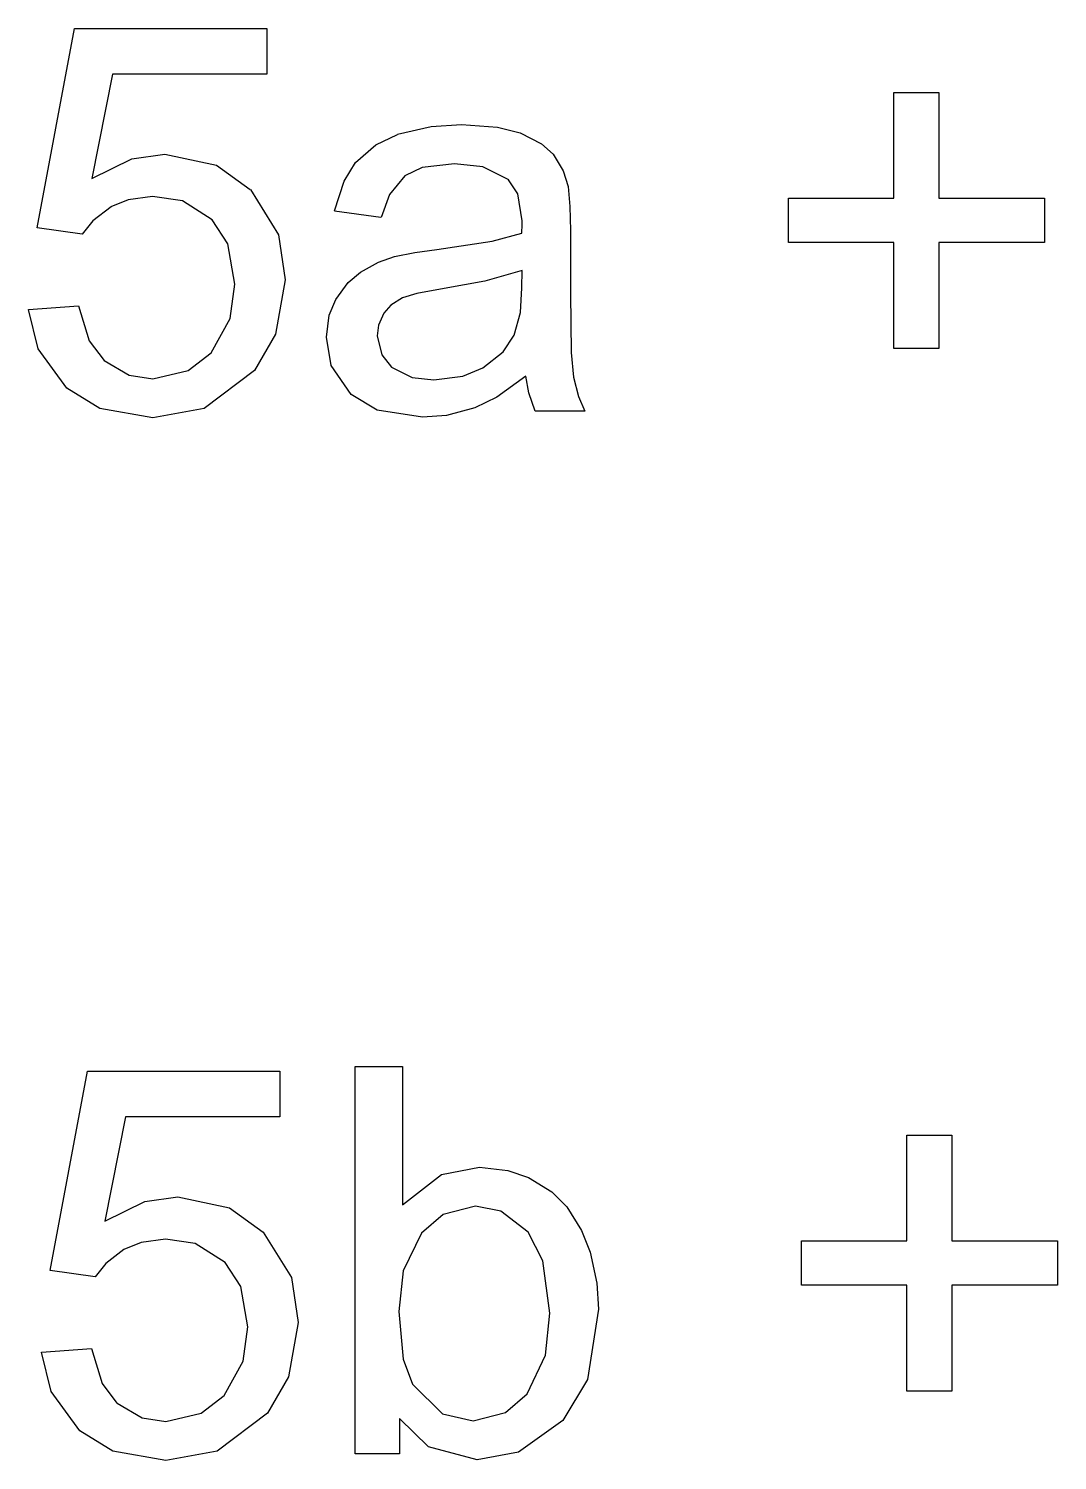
# Model space of a CAD drawing. Header units: millimetres. Extents: x -489 to 574, y -241 to 530.
# Drawn here: x -373.47 to -349.32, y -187.69 to -154.09 of the extents above; entities that cross this region are included whole.
import ezdxf

# ---------------------------------------------------------------- set-up
doc = ezdxf.new("R2010")
doc.units = ezdxf.units.MM
doc.layers.add('01_线宽0.15', color=7, linetype='Continuous')
doc.layers.add('实填充图层01', color=7, linetype='Continuous')

# ---------------------------------------------------------------- blocks, each defined once
blk = doc.blocks.new('图块1773_无名图块')
at = {"layer": '实填充图层01'}
for p, q in [((-0.301, 0.642), (-0.048, -0.181)), ((-0.048, -0.181), (0.301, -0.642))]:
    blk.add_line(p, q, dxfattribs=at)
blk = doc.blocks.new('图块1774_无名图块')
at = {"layer": '实填充图层01'}
for p, q in [((-0.574, 0.215), (0.018, -0.131)), ((0.018, -0.131), (0.574, -0.215))]:
    blk.add_line(p, q, dxfattribs=at)
blk = doc.blocks.new('图块1775_无名图块')
at = {"layer": '实填充图层01'}
for p, q in [((0.146, -0.113), (0.685, 0.304)), ((-0.685, -0.304), (0.146, -0.113))]:
    blk.add_line(p, q, dxfattribs=at)
blk = doc.blocks.new('图块1776_无名图块')
at = {"layer": '实填充图层01'}
for p, q in [((0.169, 0), (0.276, 0.806)), ((-0.276, -0.806), (0.169, 0))]:
    blk.add_line(p, q, dxfattribs=at)
blk = doc.blocks.new('图块1777_无名图块')
at = {"layer": '实填充图层01'}
for p, q in [((0.099, 0.19), (-0.265, 0.754)), ((0.265, -0.754), (0.099, 0.19))]:
    blk.add_line(p, q, dxfattribs=at)
blk = doc.blocks.new('图块1778_无名图块')
at = {"layer": '实填充图层01'}
for p, q in [((0, 0.169), (-0.702, 0.276)), ((0.702, -0.276), (0, 0.169))]:
    blk.add_line(p, q, dxfattribs=at)
blk = doc.blocks.new('图块1779_无名图块')
at = {"layer": '实填充图层01'}
for p, q in [((-0.086, 0.046), (-0.487, -0.124)), ((0.487, 0.124), (-0.086, 0.046))]:
    blk.add_line(p, q, dxfattribs=at)
blk = doc.blocks.new('图块1780_无名图块')
at = {"layer": '实填充图层01'}
for p, q in [((0.338, 0.321), (-0.085, -0.002)), ((-0.085, -0.002), (-0.338, -0.321))]:
    blk.add_line(p, q, dxfattribs=at)
blk = doc.blocks.new('图块1781_无名图块')
at = {"layer": '实填充图层01'}
for p, q in [((-0.856, -0.287), (0.083, 0.176)), ((0.083, 0.176), (0.856, 0.287))]:
    blk.add_line(p, q, dxfattribs=at)
blk = doc.blocks.new('图块1782_无名图块')
at = {"layer": '实填充图层01'}
for p, q in [((-1.002, 0.413), (0.212, 0.154)), ((0.212, 0.154), (1.002, -0.413))]:
    blk.add_line(p, q, dxfattribs=at)
blk = doc.blocks.new('图块1783_无名图块')
at = {"layer": '实填充图层01'}
for p, q in [((-0.408, 1.06), (0.25, -0.011)), ((0.25, -0.011), (0.408, -1.06))]:
    blk.add_line(p, q, dxfattribs=at)
blk = doc.blocks.new('图块1784_无名图块')
at = {"layer": '实填充图层01'}
for p, q in [((0.359, 1.067), (0.134, -0.211)), ((0.134, -0.211), (-0.359, -1.067))]:
    blk.add_line(p, q, dxfattribs=at)
blk = doc.blocks.new('图块1785_无名图块')
at = {"layer": '实填充图层01'}
for p, q in [((1.193, 0.552), (0.014, -0.339)), ((0.014, -0.339), (-1.193, -0.552))]:
    blk.add_line(p, q, dxfattribs=at)
blk = doc.blocks.new('图块1786_无名图块')
at = {"layer": '实填充图层01'}
for p, q in [((-0.233, -0.13), (-1.011, 0.348)), ((1.011, -0.348), (-0.233, -0.13))]:
    blk.add_line(p, q, dxfattribs=at)
blk = doc.blocks.new('图块1787_无名图块')
at = {"layer": '实填充图层01'}
for p, q in [((-0.22, -0.001), (-0.448, 0.922)), ((0.448, -0.922), (-0.22, -0.001))]:
    blk.add_line(p, q, dxfattribs=at)
blk = doc.blocks.new('图块1788_无名图块')
at = {"layer": '实填充图层01'}
for p, q in [((0.599, 0.374), (-0.084, -0.121)), ((-0.084, -0.121), (-0.599, -0.374))]:
    blk.add_line(p, q, dxfattribs=at)
blk = doc.blocks.new('图块1789_无名图块')
at = {"layer": '实填充图层01'}
for p, q in [((0.617, 0.109), (-0.053, -0.067)), ((-0.053, -0.067), (-0.617, -0.109))]:
    blk.add_line(p, q, dxfattribs=at)
blk = doc.blocks.new('图块1790_无名图块')
at = {"layer": '实填充图层01'}
for p, q in [((-0.224, -0.099), (-0.835, 0.265)), ((0.835, -0.265), (-0.224, -0.099))]:
    blk.add_line(p, q, dxfattribs=at)
blk = doc.blocks.new('图块1791_无名图块')
at = {"layer": '实填充图层01'}
for p, q in [((-0.179, 0.008), (-0.292, 0.675)), ((0.292, -0.675), (-0.179, 0.008))]:
    blk.add_line(p, q, dxfattribs=at)
blk = doc.blocks.new('图块1792_无名图块')
at = {"layer": '实填充图层01'}
for p, q in [((-0.041, 0.073), (0.11, 0.441)), ((-0.11, -0.441), (-0.041, 0.073))]:
    blk.add_line(p, q, dxfattribs=at)
blk = doc.blocks.new('图块1793_无名图块')
at = {"layer": '实填充图层01'}
for p, q in [((-0.289, -0.32), (0.002, 0.077)), ((0.002, 0.077), (0.289, 0.32))]:
    blk.add_line(p, q, dxfattribs=at)
blk = doc.blocks.new('图块1794_无名图块')
at = {"layer": '实填充图层01'}
for p, q in [((-0.402, -0.183), (0.026, 0.051)), ((0.026, 0.051), (0.402, 0.183))]:
    blk.add_line(p, q, dxfattribs=at)
blk = doc.blocks.new('图块1795_无名图块')
at = {"layer": '实填充图层01'}
for p, q in [((-0.497, -0.084), (-0.022, 0.011)), ((-0.022, 0.011), (0.497, 0.084))]:
    blk.add_line(p, q, dxfattribs=at)
blk = doc.blocks.new('图块1796_无名图块')
at = {"layer": '实填充图层01'}
for p, q in [((-0.997, -0.192), (0.296, 0.007)), ((0.296, 0.007), (0.997, 0.192))]:
    blk.add_line(p, q, dxfattribs=at)
blk = doc.blocks.new('图块1797_无名图块')
at = {"layer": '实填充图层01'}
for p, q in [((-0.003, -0.145), (0.002, 0.059)), ((0.002, 0.059), (0.003, 0.145))]:
    blk.add_line(p, q, dxfattribs=at)
blk = doc.blocks.new('图块1798_无名图块')
at = {"layer": '实填充图层01'}
for p, q in [((0.059, 0.156), (-0.159, 0.479)), ((0.159, -0.479), (0.059, 0.156))]:
    blk.add_line(p, q, dxfattribs=at)
blk = doc.blocks.new('图块1799_无名图块')
at = {"layer": '实填充图层01'}
for p, q in [((0.026, 0.116), (-0.637, 0.188)), ((0.637, -0.188), (0.026, 0.116))]:
    blk.add_line(p, q, dxfattribs=at)
blk = doc.blocks.new('图块1800_无名图块')
at = {"layer": '实填充图层01'}
for p, q in [((-0.173, 0.051), (-0.583, -0.139)), ((0.583, 0.139), (-0.173, 0.051))]:
    blk.add_line(p, q, dxfattribs=at)
blk = doc.blocks.new('图块1801_无名图块')
at = {"layer": '实填充图层01'}
for p, q in [((0.278, 0.49), (-0.082, 0.047)), ((-0.082, 0.047), (-0.278, -0.49))]:
    blk.add_line(p, q, dxfattribs=at)
blk = doc.blocks.new('图块1802_无名图块')
at = {"layer": '实填充图层01'}
for p, q in [((-0.018, 0.135), (0.245, 0.567)), ((-0.245, -0.567), (-0.018, 0.135))]:
    blk.add_line(p, q, dxfattribs=at)
blk = doc.blocks.new('图块1803_无名图块')
at = {"layer": '实填充图层01'}
for p, q in [((-0.495, -0.332), (-0.016, 0.088)), ((-0.016, 0.088), (0.495, 0.332))]:
    blk.add_line(p, q, dxfattribs=at)
blk = doc.blocks.new('图块1804_无名图块')
at = {"layer": '实填充图层01'}
for p, q in [((-0.749, -0.116), (0.039, 0.071)), ((0.039, 0.071), (0.749, 0.116))]:
    blk.add_line(p, q, dxfattribs=at)
blk = doc.blocks.new('图块1805_无名图块')
at = {"layer": '实填充图层01'}
for p, q in [((-0.688, 0.1), (0.16, 0.037)), ((0.16, 0.037), (0.688, -0.1))]:
    blk.add_line(p, q, dxfattribs=at)
blk = doc.blocks.new('图块1806_无名图块')
at = {"layer": '实填充图层01'}
for p, q in [((-0.388, 0.25), (0.115, -0.005)), ((0.115, -0.005), (0.388, -0.25))]:
    blk.add_line(p, q, dxfattribs=at)
blk = doc.blocks.new('图块1807_无名图块')
at = {"layer": '实填充图层01'}
for p, q in [((-0.175, 0.381), (0.057, -0.007)), ((0.057, -0.007), (0.175, -0.381))]:
    blk.add_line(p, q, dxfattribs=at)
blk = doc.blocks.new('图块1808_无名图块')
at = {"layer": '实填充图层01'}
for p, q in [((-0.027, 0.513), (0.017, 0.05)), ((0.017, 0.05), (0.027, -0.513))]:
    blk.add_line(p, q, dxfattribs=at)
blk = doc.blocks.new('图块1809_无名图块')
at = {"layer": '实填充图层01'}
for p, q in [((-0.035, 0.983), (-0.013, -0.398)), ((-0.013, -0.398), (0.035, -0.983))]:
    blk.add_line(p, q, dxfattribs=at)
blk = doc.blocks.new('图块1810_无名图块')
at = {"layer": '实填充图层01'}
for p, q in [((-0.136, 0.398), (-0.017, -0.056)), ((-0.017, -0.056), (0.136, -0.398))]:
    blk.add_line(p, q, dxfattribs=at)
blk = doc.blocks.new('图块1811_无名图块')
at = {"layer": '实填充图层01'}
for p, q in [((-0.043, 0.02), (-0.108, 0.413)), ((0.108, -0.413), (-0.043, 0.02))]:
    blk.add_line(p, q, dxfattribs=at)
blk = doc.blocks.new('图块1812_无名图块')
at = {"layer": '实填充图层01'}
for p, q in [((0.915, 0.21), (0.04, -0.044)), ((0.04, -0.044), (-0.915, -0.21))]:
    blk.add_line(p, q, dxfattribs=at)
blk = doc.blocks.new('图块1813_无名图块')
at = {"layer": '实填充图层01'}
for p, q in [((0.489, 0.111), (-0.159, -0.007)), ((-0.159, -0.007), (-0.489, -0.111))]:
    blk.add_line(p, q, dxfattribs=at)
blk = doc.blocks.new('图块1814_无名图块')
at = {"layer": '实填充图层01'}
for p, q in [((-0.058, 0.006), (-0.22, -0.18)), ((0.22, 0.18), (-0.058, 0.006))]:
    blk.add_line(p, q, dxfattribs=at)
blk = doc.blocks.new('图块1815_无名图块')
at = {"layer": '实填充图层01'}
for p, q in [((0.078, 0.265), (-0.048, -0.018)), ((-0.048, -0.018), (-0.078, -0.265))]:
    blk.add_line(p, q, dxfattribs=at)
blk = doc.blocks.new('图块1816_无名图块')
at = {"layer": '实填充图层01'}
for p, q in [((-0.169, 0.369), (-0.063, -0.08)), ((-0.063, -0.08), (0.169, -0.369))]:
    blk.add_line(p, q, dxfattribs=at)
blk = doc.blocks.new('图块1817_无名图块')
at = {"layer": '实填充图层01'}
for p, q in [((-0.495, 0.148), (-0.017, -0.091)), ((-0.017, -0.091), (0.495, -0.148))]:
    blk.add_line(p, q, dxfattribs=at)
blk = doc.blocks.new('图块1818_无名图块')
at = {"layer": '实填充图层01'}
for p, q in [((0.103, -0.053), (0.575, 0.141)), ((-0.575, -0.141), (0.103, -0.053))]:
    blk.add_line(p, q, dxfattribs=at)
blk = doc.blocks.new('图块1819_无名图块')
at = {"layer": '实填充图层01'}
for p, q in [((0.11, -0.005), (0.369, 0.383)), ((-0.369, -0.383), (0.11, -0.005))]:
    blk.add_line(p, q, dxfattribs=at)
blk = doc.blocks.new('图块1820_无名图块')
at = {"layer": '实填充图层01'}
for p, q in [((0.055, -0.021), (0.09, 0.556)), ((-0.09, -0.556), (0.055, -0.021))]:
    blk.add_line(p, q, dxfattribs=at)
blk = doc.blocks.new('图块1942_无名图块')
at = {"layer": '实填充图层01'}
for p, q in [((-0.301, 0.642), (-0.048, -0.181)), ((-0.048, -0.181), (0.301, -0.642))]:
    blk.add_line(p, q, dxfattribs=at)
blk = doc.blocks.new('图块1943_无名图块')
at = {"layer": '实填充图层01'}
for p, q in [((-0.574, 0.215), (0.018, -0.131)), ((0.018, -0.131), (0.574, -0.215))]:
    blk.add_line(p, q, dxfattribs=at)
blk = doc.blocks.new('图块1944_无名图块')
at = {"layer": '实填充图层01'}
for p, q in [((0.146, -0.113), (0.685, 0.304)), ((-0.685, -0.304), (0.146, -0.113))]:
    blk.add_line(p, q, dxfattribs=at)
blk = doc.blocks.new('图块1945_无名图块')
at = {"layer": '实填充图层01'}
for p, q in [((0.169, 0), (0.276, 0.806)), ((-0.276, -0.806), (0.169, 0))]:
    blk.add_line(p, q, dxfattribs=at)
blk = doc.blocks.new('图块1946_无名图块')
at = {"layer": '实填充图层01'}
for p, q in [((0.099, 0.19), (-0.265, 0.754)), ((0.265, -0.754), (0.099, 0.19))]:
    blk.add_line(p, q, dxfattribs=at)
blk = doc.blocks.new('图块1947_无名图块')
at = {"layer": '实填充图层01'}
for p, q in [((0, 0.169), (-0.702, 0.276)), ((0.702, -0.276), (0, 0.169))]:
    blk.add_line(p, q, dxfattribs=at)
blk = doc.blocks.new('图块1948_无名图块')
at = {"layer": '实填充图层01'}
for p, q in [((-0.086, 0.046), (-0.487, -0.124)), ((0.487, 0.124), (-0.086, 0.046))]:
    blk.add_line(p, q, dxfattribs=at)
blk = doc.blocks.new('图块1949_无名图块')
at = {"layer": '实填充图层01'}
for p, q in [((0.338, 0.321), (-0.085, -0.002)), ((-0.085, -0.002), (-0.338, -0.321))]:
    blk.add_line(p, q, dxfattribs=at)
blk = doc.blocks.new('图块1950_无名图块')
at = {"layer": '实填充图层01'}
for p, q in [((-0.856, -0.287), (0.083, 0.176)), ((0.083, 0.176), (0.856, 0.287))]:
    blk.add_line(p, q, dxfattribs=at)
blk = doc.blocks.new('图块1951_无名图块')
at = {"layer": '实填充图层01'}
for p, q in [((-1.002, 0.413), (0.212, 0.154)), ((0.212, 0.154), (1.002, -0.413))]:
    blk.add_line(p, q, dxfattribs=at)
blk = doc.blocks.new('图块1952_无名图块')
at = {"layer": '实填充图层01'}
for p, q in [((-0.408, 1.06), (0.25, -0.011)), ((0.25, -0.011), (0.408, -1.06))]:
    blk.add_line(p, q, dxfattribs=at)
blk = doc.blocks.new('图块1953_无名图块')
at = {"layer": '实填充图层01'}
for p, q in [((0.359, 1.067), (0.134, -0.211)), ((0.134, -0.211), (-0.359, -1.067))]:
    blk.add_line(p, q, dxfattribs=at)
blk = doc.blocks.new('图块1954_无名图块')
at = {"layer": '实填充图层01'}
for p, q in [((1.193, 0.552), (0.014, -0.339)), ((0.014, -0.339), (-1.193, -0.552))]:
    blk.add_line(p, q, dxfattribs=at)
blk = doc.blocks.new('图块1955_无名图块')
at = {"layer": '实填充图层01'}
for p, q in [((-0.233, -0.13), (-1.011, 0.348)), ((1.011, -0.348), (-0.233, -0.13))]:
    blk.add_line(p, q, dxfattribs=at)
blk = doc.blocks.new('图块1956_无名图块')
at = {"layer": '实填充图层01'}
for p, q in [((-0.22, -0.001), (-0.448, 0.922)), ((0.448, -0.922), (-0.22, -0.001))]:
    blk.add_line(p, q, dxfattribs=at)
blk = doc.blocks.new('图块1957_无名图块')
at = {"layer": '实填充图层01'}
for p, q in [((0.599, 0.374), (-0.084, -0.121)), ((-0.084, -0.121), (-0.599, -0.374))]:
    blk.add_line(p, q, dxfattribs=at)
blk = doc.blocks.new('图块1958_无名图块')
at = {"layer": '实填充图层01'}
for p, q in [((0.617, 0.109), (-0.053, -0.067)), ((-0.053, -0.067), (-0.617, -0.109))]:
    blk.add_line(p, q, dxfattribs=at)
blk = doc.blocks.new('图块1959_无名图块')
at = {"layer": '实填充图层01'}
for p, q in [((-0.224, -0.099), (-0.835, 0.265)), ((0.835, -0.265), (-0.224, -0.099))]:
    blk.add_line(p, q, dxfattribs=at)
blk = doc.blocks.new('图块1960_无名图块')
at = {"layer": '实填充图层01'}
for p, q in [((-0.179, 0.008), (-0.292, 0.675)), ((0.292, -0.675), (-0.179, 0.008))]:
    blk.add_line(p, q, dxfattribs=at)
blk = doc.blocks.new('图块1961_无名图块')
at = {"layer": '实填充图层01'}
for p, q in [((-0.041, 0.073), (0.11, 0.441)), ((-0.11, -0.441), (-0.041, 0.073))]:
    blk.add_line(p, q, dxfattribs=at)
blk = doc.blocks.new('图块1962_无名图块')
at = {"layer": '实填充图层01'}
for p, q in [((-0.289, -0.32), (0.002, 0.077)), ((0.002, 0.077), (0.289, 0.32))]:
    blk.add_line(p, q, dxfattribs=at)
blk = doc.blocks.new('图块1963_无名图块')
at = {"layer": '实填充图层01'}
for p, q in [((-0.402, -0.183), (0.026, 0.051)), ((0.026, 0.051), (0.402, 0.183))]:
    blk.add_line(p, q, dxfattribs=at)
blk = doc.blocks.new('图块1964_无名图块')
at = {"layer": '实填充图层01'}
for p, q in [((-0.497, -0.084), (-0.022, 0.011)), ((-0.022, 0.011), (0.497, 0.084))]:
    blk.add_line(p, q, dxfattribs=at)
blk = doc.blocks.new('图块1965_无名图块')
at = {"layer": '实填充图层01'}
for p, q in [((-0.997, -0.192), (0.296, 0.007)), ((0.296, 0.007), (0.997, 0.192))]:
    blk.add_line(p, q, dxfattribs=at)
blk = doc.blocks.new('图块1966_无名图块')
at = {"layer": '实填充图层01'}
for p, q in [((-0.003, -0.145), (0.002, 0.059)), ((0.002, 0.059), (0.003, 0.145))]:
    blk.add_line(p, q, dxfattribs=at)
blk = doc.blocks.new('图块1967_无名图块')
at = {"layer": '实填充图层01'}
for p, q in [((0.059, 0.156), (-0.159, 0.479)), ((0.159, -0.479), (0.059, 0.156))]:
    blk.add_line(p, q, dxfattribs=at)
blk = doc.blocks.new('图块1968_无名图块')
at = {"layer": '实填充图层01'}
for p, q in [((0.026, 0.116), (-0.637, 0.188)), ((0.637, -0.188), (0.026, 0.116))]:
    blk.add_line(p, q, dxfattribs=at)
blk = doc.blocks.new('图块1969_无名图块')
at = {"layer": '实填充图层01'}
for p, q in [((-0.173, 0.051), (-0.583, -0.139)), ((0.583, 0.139), (-0.173, 0.051))]:
    blk.add_line(p, q, dxfattribs=at)
blk = doc.blocks.new('图块1970_无名图块')
at = {"layer": '实填充图层01'}
for p, q in [((0.278, 0.49), (-0.082, 0.047)), ((-0.082, 0.047), (-0.278, -0.49))]:
    blk.add_line(p, q, dxfattribs=at)
blk = doc.blocks.new('图块1971_无名图块')
at = {"layer": '实填充图层01'}
for p, q in [((-0.018, 0.135), (0.245, 0.567)), ((-0.245, -0.567), (-0.018, 0.135))]:
    blk.add_line(p, q, dxfattribs=at)
blk = doc.blocks.new('图块1972_无名图块')
at = {"layer": '实填充图层01'}
for p, q in [((-0.495, -0.332), (-0.016, 0.088)), ((-0.016, 0.088), (0.495, 0.332))]:
    blk.add_line(p, q, dxfattribs=at)
blk = doc.blocks.new('图块1973_无名图块')
at = {"layer": '实填充图层01'}
for p, q in [((-0.749, -0.116), (0.039, 0.071)), ((0.039, 0.071), (0.749, 0.116))]:
    blk.add_line(p, q, dxfattribs=at)
blk = doc.blocks.new('图块1974_无名图块')
at = {"layer": '实填充图层01'}
for p, q in [((-0.688, 0.1), (0.16, 0.037)), ((0.16, 0.037), (0.688, -0.1))]:
    blk.add_line(p, q, dxfattribs=at)
blk = doc.blocks.new('图块1975_无名图块')
at = {"layer": '实填充图层01'}
for p, q in [((-0.388, 0.25), (0.115, -0.005)), ((0.115, -0.005), (0.388, -0.25))]:
    blk.add_line(p, q, dxfattribs=at)
blk = doc.blocks.new('图块1976_无名图块')
at = {"layer": '实填充图层01'}
for p, q in [((-0.175, 0.381), (0.057, -0.007)), ((0.057, -0.007), (0.175, -0.381))]:
    blk.add_line(p, q, dxfattribs=at)
blk = doc.blocks.new('图块1977_无名图块')
at = {"layer": '实填充图层01'}
for p, q in [((-0.027, 0.513), (0.017, 0.05)), ((0.017, 0.05), (0.027, -0.513))]:
    blk.add_line(p, q, dxfattribs=at)
blk = doc.blocks.new('图块1978_无名图块')
at = {"layer": '实填充图层01'}
for p, q in [((-0.035, 0.983), (-0.013, -0.398)), ((-0.013, -0.398), (0.035, -0.983))]:
    blk.add_line(p, q, dxfattribs=at)
blk = doc.blocks.new('图块1979_无名图块')
at = {"layer": '实填充图层01'}
for p, q in [((-0.136, 0.398), (-0.017, -0.056)), ((-0.017, -0.056), (0.136, -0.398))]:
    blk.add_line(p, q, dxfattribs=at)
blk = doc.blocks.new('图块1980_无名图块')
at = {"layer": '实填充图层01'}
for p, q in [((-0.043, 0.02), (-0.108, 0.413)), ((0.108, -0.413), (-0.043, 0.02))]:
    blk.add_line(p, q, dxfattribs=at)
blk = doc.blocks.new('图块1981_无名图块')
at = {"layer": '实填充图层01'}
for p, q in [((0.915, 0.21), (0.04, -0.044)), ((0.04, -0.044), (-0.915, -0.21))]:
    blk.add_line(p, q, dxfattribs=at)
blk = doc.blocks.new('图块1982_无名图块')
at = {"layer": '实填充图层01'}
for p, q in [((0.489, 0.111), (-0.159, -0.007)), ((-0.159, -0.007), (-0.489, -0.111))]:
    blk.add_line(p, q, dxfattribs=at)
blk = doc.blocks.new('图块1983_无名图块')
at = {"layer": '实填充图层01'}
for p, q in [((-0.058, 0.006), (-0.22, -0.18)), ((0.22, 0.18), (-0.058, 0.006))]:
    blk.add_line(p, q, dxfattribs=at)
blk = doc.blocks.new('图块1984_无名图块')
at = {"layer": '实填充图层01'}
for p, q in [((0.078, 0.265), (-0.048, -0.018)), ((-0.048, -0.018), (-0.078, -0.265))]:
    blk.add_line(p, q, dxfattribs=at)
blk = doc.blocks.new('图块1985_无名图块')
at = {"layer": '实填充图层01'}
for p, q in [((-0.169, 0.369), (-0.063, -0.08)), ((-0.063, -0.08), (0.169, -0.369))]:
    blk.add_line(p, q, dxfattribs=at)
blk = doc.blocks.new('图块1986_无名图块')
at = {"layer": '实填充图层01'}
for p, q in [((-0.495, 0.148), (-0.017, -0.091)), ((-0.017, -0.091), (0.495, -0.148))]:
    blk.add_line(p, q, dxfattribs=at)
blk = doc.blocks.new('图块1987_无名图块')
at = {"layer": '实填充图层01'}
for p, q in [((0.103, -0.053), (0.575, 0.141)), ((-0.575, -0.141), (0.103, -0.053))]:
    blk.add_line(p, q, dxfattribs=at)
blk = doc.blocks.new('图块1988_无名图块')
at = {"layer": '实填充图层01'}
for p, q in [((0.11, -0.005), (0.369, 0.383)), ((-0.369, -0.383), (0.11, -0.005))]:
    blk.add_line(p, q, dxfattribs=at)
blk = doc.blocks.new('图块1989_无名图块')
at = {"layer": '实填充图层01'}
for p, q in [((0.055, -0.021), (0.09, 0.556)), ((-0.09, -0.556), (0.055, -0.021))]:
    blk.add_line(p, q, dxfattribs=at)
blk = doc.blocks.new('图块2204_无名图块')
at = {"layer": '实填充图层01'}
for p, q in [((-0.3, 0.642), (-0.048, -0.181)), ((-0.048, -0.181), (0.3, -0.642))]:
    blk.add_line(p, q, dxfattribs=at)
blk = doc.blocks.new('图块2205_无名图块')
at = {"layer": '实填充图层01'}
for p, q in [((-0.574, 0.215), (0.018, -0.131)), ((0.018, -0.131), (0.574, -0.215))]:
    blk.add_line(p, q, dxfattribs=at)
blk = doc.blocks.new('图块2206_无名图块')
at = {"layer": '实填充图层01'}
for p, q in [((0.146, -0.113), (0.685, 0.304)), ((-0.685, -0.304), (0.146, -0.113))]:
    blk.add_line(p, q, dxfattribs=at)
blk = doc.blocks.new('图块2207_无名图块')
at = {"layer": '实填充图层01'}
for p, q in [((0.169, 0), (0.276, 0.806)), ((-0.276, -0.806), (0.169, 0))]:
    blk.add_line(p, q, dxfattribs=at)
blk = doc.blocks.new('图块2208_无名图块')
at = {"layer": '实填充图层01'}
for p, q in [((0.099, 0.19), (-0.265, 0.754)), ((0.265, -0.754), (0.099, 0.19))]:
    blk.add_line(p, q, dxfattribs=at)
blk = doc.blocks.new('图块2209_无名图块')
at = {"layer": '实填充图层01'}
for p, q in [((0, 0.169), (-0.702, 0.276)), ((0.702, -0.276), (0, 0.169))]:
    blk.add_line(p, q, dxfattribs=at)
blk = doc.blocks.new('图块2210_无名图块')
at = {"layer": '实填充图层01'}
for p, q in [((-0.086, 0.046), (-0.487, -0.124)), ((0.487, 0.124), (-0.086, 0.046))]:
    blk.add_line(p, q, dxfattribs=at)
blk = doc.blocks.new('图块2211_无名图块')
at = {"layer": '实填充图层01'}
for p, q in [((0.338, 0.321), (-0.085, -0.002)), ((-0.085, -0.002), (-0.338, -0.321))]:
    blk.add_line(p, q, dxfattribs=at)
blk = doc.blocks.new('图块2212_无名图块')
at = {"layer": '实填充图层01'}
for p, q in [((-0.856, -0.287), (0.083, 0.176)), ((0.083, 0.176), (0.856, 0.287))]:
    blk.add_line(p, q, dxfattribs=at)
blk = doc.blocks.new('图块2213_无名图块')
at = {"layer": '实填充图层01'}
for p, q in [((-1.002, 0.413), (0.212, 0.154)), ((0.212, 0.154), (1.002, -0.413))]:
    blk.add_line(p, q, dxfattribs=at)
blk = doc.blocks.new('图块2214_无名图块')
at = {"layer": '实填充图层01'}
for p, q in [((-0.408, 1.06), (0.25, -0.011)), ((0.25, -0.011), (0.408, -1.06))]:
    blk.add_line(p, q, dxfattribs=at)
blk = doc.blocks.new('图块2215_无名图块')
at = {"layer": '实填充图层01'}
for p, q in [((0.359, 1.067), (0.134, -0.211)), ((0.134, -0.211), (-0.359, -1.067))]:
    blk.add_line(p, q, dxfattribs=at)
blk = doc.blocks.new('图块2216_无名图块')
at = {"layer": '实填充图层01'}
for p, q in [((1.193, 0.552), (0.014, -0.339)), ((0.014, -0.339), (-1.193, -0.552))]:
    blk.add_line(p, q, dxfattribs=at)
blk = doc.blocks.new('图块2217_无名图块')
at = {"layer": '实填充图层01'}
for p, q in [((-0.233, -0.13), (-1.011, 0.348)), ((1.011, -0.348), (-0.233, -0.13))]:
    blk.add_line(p, q, dxfattribs=at)
blk = doc.blocks.new('图块2218_无名图块')
at = {"layer": '实填充图层01'}
for p, q in [((-0.22, -0.001), (-0.448, 0.922)), ((0.448, -0.922), (-0.22, -0.001))]:
    blk.add_line(p, q, dxfattribs=at)
blk = doc.blocks.new('图块2219_无名图块')
at = {"layer": '实填充图层01'}
for p, q in [((0.012, 0.27), (0.903, 0.441)), ((-0.903, -0.441), (0.012, 0.27))]:
    blk.add_line(p, q, dxfattribs=at)
blk = doc.blocks.new('图块2220_无名图块')
at = {"layer": '实填充图层01'}
for p, q in [((-0.576, 0.122), (0.085, 0.046)), ((0.085, 0.046), (0.576, -0.122))]:
    blk.add_line(p, q, dxfattribs=at)
blk = doc.blocks.new('图块2221_无名图块')
at = {"layer": '实填充图层01'}
for p, q in [((-0.447, 0.344), (0.1, 0.007)), ((0.1, 0.007), (0.447, -0.344))]:
    blk.add_line(p, q, dxfattribs=at)
blk = doc.blocks.new('图块2222_无名图块')
at = {"layer": '实填充图层01'}
for p, q in [((-0.274, 0.534), (0.071, -0.02)), ((0.071, -0.02), (0.274, -0.534))]:
    blk.add_line(p, q, dxfattribs=at)
blk = doc.blocks.new('图块2223_无名图块')
at = {"layer": '实填充图层01'}
for p, q in [((-0.099, 0.668), (0.061, -0.058)), ((0.061, -0.058), (0.099, -0.668))]:
    blk.add_line(p, q, dxfattribs=at)
blk = doc.blocks.new('图块2224_无名图块')
at = {"layer": '实填充图层01'}
for p, q in [((0.418, 1.306), (0.156, -0.346)), ((0.156, -0.346), (-0.418, -1.306))]:
    blk.add_line(p, q, dxfattribs=at)
blk = doc.blocks.new('图块2225_无名图块')
at = {"layer": '实填充图层01'}
for p, q in [((1.004, 0.461), (-0.038, -0.283)), ((-0.038, -0.283), (-1.004, -0.461))]:
    blk.add_line(p, q, dxfattribs=at)
blk = doc.blocks.new('图块2226_无名图块')
at = {"layer": '实填充图层01'}
for p, q in [((-0.233, -0.18), (-0.914, 0.485)), ((0.914, -0.485), (-0.233, -0.18))]:
    blk.add_line(p, q, dxfattribs=at)
blk = doc.blocks.new('图块2227_无名图块')
at = {"layer": '实填充图层01'}
for p, q in [((-0.161, 0.854), (-0.06, -0.264)), ((-0.06, -0.264), (0.161, -0.854))]:
    blk.add_line(p, q, dxfattribs=at)
blk = doc.blocks.new('图块2228_无名图块')
at = {"layer": '实填充图层01'}
for p, q in [((-0.712, 0.431), (-0.006, -0.264)), ((-0.006, -0.264), (0.712, -0.431))]:
    blk.add_line(p, q, dxfattribs=at)
blk = doc.blocks.new('图块2229_无名图块')
at = {"layer": '实填充图层01'}
for p, q in [((0.126, -0.118), (0.632, 0.318)), ((-0.632, -0.318), (0.126, -0.118))]:
    blk.add_line(p, q, dxfattribs=at)
blk = doc.blocks.new('图块2230_无名图块')
at = {"layer": '实填充图层01'}
for p, q in [((0.163, -0.04), (0.267, 0.946)), ((-0.267, -0.946), (0.163, -0.04))]:
    blk.add_line(p, q, dxfattribs=at)
blk = doc.blocks.new('图块2231_无名图块')
at = {"layer": '实填充图层01'}
for p, q in [((0.095, 0.281), (-0.255, 0.95)), ((0.255, -0.95), (0.095, 0.281))]:
    blk.add_line(p, q, dxfattribs=at)
blk = doc.blocks.new('图块2232_无名图块')
at = {"layer": '实填充图层01'}
for p, q in [((-0.022, 0.188), (-0.618, 0.307)), ((0.618, -0.307), (-0.022, 0.188))]:
    blk.add_line(p, q, dxfattribs=at)
blk = doc.blocks.new('图块2233_无名图块')
at = {"layer": '实填充图层01'}
for p, q in [((-0.126, 0.118), (-0.632, -0.317)), ((0.632, 0.317), (-0.126, 0.118))]:
    blk.add_line(p, q, dxfattribs=at)
blk = doc.blocks.new('图块2234_无名图块')
at = {"layer": '实填充图层01'}
for p, q in [((0.267, 0.919), (-0.164, 0.03)), ((-0.164, 0.03), (-0.267, -0.919))]:
    blk.add_line(p, q, dxfattribs=at)
blk = doc.blocks.new('图块2450_无名图块')
at = {"layer": '实填充图层01'}
for p, q in [((-0.3, 0.642), (-0.048, -0.181)), ((-0.048, -0.181), (0.3, -0.642))]:
    blk.add_line(p, q, dxfattribs=at)
blk = doc.blocks.new('图块2451_无名图块')
at = {"layer": '实填充图层01'}
for p, q in [((-0.574, 0.215), (0.018, -0.131)), ((0.018, -0.131), (0.574, -0.215))]:
    blk.add_line(p, q, dxfattribs=at)
blk = doc.blocks.new('图块2452_无名图块')
at = {"layer": '实填充图层01'}
for p, q in [((0.146, -0.113), (0.685, 0.304)), ((-0.685, -0.304), (0.146, -0.113))]:
    blk.add_line(p, q, dxfattribs=at)
blk = doc.blocks.new('图块2453_无名图块')
at = {"layer": '实填充图层01'}
for p, q in [((0.169, 0), (0.276, 0.806)), ((-0.276, -0.806), (0.169, 0))]:
    blk.add_line(p, q, dxfattribs=at)
blk = doc.blocks.new('图块2454_无名图块')
at = {"layer": '实填充图层01'}
for p, q in [((0.099, 0.19), (-0.265, 0.754)), ((0.265, -0.754), (0.099, 0.19))]:
    blk.add_line(p, q, dxfattribs=at)
blk = doc.blocks.new('图块2455_无名图块')
at = {"layer": '实填充图层01'}
for p, q in [((0, 0.169), (-0.702, 0.276)), ((0.702, -0.276), (0, 0.169))]:
    blk.add_line(p, q, dxfattribs=at)
blk = doc.blocks.new('图块2456_无名图块')
at = {"layer": '实填充图层01'}
for p, q in [((-0.086, 0.046), (-0.487, -0.124)), ((0.487, 0.124), (-0.086, 0.046))]:
    blk.add_line(p, q, dxfattribs=at)
blk = doc.blocks.new('图块2457_无名图块')
at = {"layer": '实填充图层01'}
for p, q in [((0.338, 0.321), (-0.085, -0.002)), ((-0.085, -0.002), (-0.338, -0.321))]:
    blk.add_line(p, q, dxfattribs=at)
blk = doc.blocks.new('图块2458_无名图块')
at = {"layer": '实填充图层01'}
for p, q in [((-0.856, -0.287), (0.083, 0.176)), ((0.083, 0.176), (0.856, 0.287))]:
    blk.add_line(p, q, dxfattribs=at)
blk = doc.blocks.new('图块2459_无名图块')
at = {"layer": '实填充图层01'}
for p, q in [((-1.002, 0.413), (0.212, 0.154)), ((0.212, 0.154), (1.002, -0.413))]:
    blk.add_line(p, q, dxfattribs=at)
blk = doc.blocks.new('图块2460_无名图块')
at = {"layer": '实填充图层01'}
for p, q in [((-0.408, 1.06), (0.25, -0.011)), ((0.25, -0.011), (0.408, -1.06))]:
    blk.add_line(p, q, dxfattribs=at)
blk = doc.blocks.new('图块2461_无名图块')
at = {"layer": '实填充图层01'}
for p, q in [((0.359, 1.067), (0.134, -0.211)), ((0.134, -0.211), (-0.359, -1.067))]:
    blk.add_line(p, q, dxfattribs=at)
blk = doc.blocks.new('图块2462_无名图块')
at = {"layer": '实填充图层01'}
for p, q in [((1.193, 0.552), (0.014, -0.339)), ((0.014, -0.339), (-1.193, -0.552))]:
    blk.add_line(p, q, dxfattribs=at)
blk = doc.blocks.new('图块2463_无名图块')
at = {"layer": '实填充图层01'}
for p, q in [((-0.233, -0.13), (-1.011, 0.348)), ((1.011, -0.348), (-0.233, -0.13))]:
    blk.add_line(p, q, dxfattribs=at)
blk = doc.blocks.new('图块2464_无名图块')
at = {"layer": '实填充图层01'}
for p, q in [((-0.22, -0.001), (-0.448, 0.922)), ((0.448, -0.922), (-0.22, -0.001))]:
    blk.add_line(p, q, dxfattribs=at)
blk = doc.blocks.new('图块2465_无名图块')
at = {"layer": '实填充图层01'}
for p, q in [((0.012, 0.27), (0.903, 0.441)), ((-0.903, -0.441), (0.012, 0.27))]:
    blk.add_line(p, q, dxfattribs=at)
blk = doc.blocks.new('图块2466_无名图块')
at = {"layer": '实填充图层01'}
for p, q in [((-0.576, 0.122), (0.085, 0.046)), ((0.085, 0.046), (0.576, -0.122))]:
    blk.add_line(p, q, dxfattribs=at)
blk = doc.blocks.new('图块2467_无名图块')
at = {"layer": '实填充图层01'}
for p, q in [((-0.447, 0.344), (0.1, 0.007)), ((0.1, 0.007), (0.447, -0.344))]:
    blk.add_line(p, q, dxfattribs=at)
blk = doc.blocks.new('图块2468_无名图块')
at = {"layer": '实填充图层01'}
for p, q in [((-0.274, 0.534), (0.071, -0.02)), ((0.071, -0.02), (0.274, -0.534))]:
    blk.add_line(p, q, dxfattribs=at)
blk = doc.blocks.new('图块2469_无名图块')
at = {"layer": '实填充图层01'}
for p, q in [((-0.099, 0.668), (0.061, -0.058)), ((0.061, -0.058), (0.099, -0.668))]:
    blk.add_line(p, q, dxfattribs=at)
blk = doc.blocks.new('图块2470_无名图块')
at = {"layer": '实填充图层01'}
for p, q in [((0.418, 1.306), (0.156, -0.346)), ((0.156, -0.346), (-0.418, -1.306))]:
    blk.add_line(p, q, dxfattribs=at)
blk = doc.blocks.new('图块2471_无名图块')
at = {"layer": '实填充图层01'}
for p, q in [((1.004, 0.461), (-0.038, -0.283)), ((-0.038, -0.283), (-1.004, -0.461))]:
    blk.add_line(p, q, dxfattribs=at)
blk = doc.blocks.new('图块2472_无名图块')
at = {"layer": '实填充图层01'}
for p, q in [((-0.233, -0.18), (-0.914, 0.485)), ((0.914, -0.485), (-0.233, -0.18))]:
    blk.add_line(p, q, dxfattribs=at)
blk = doc.blocks.new('图块2473_无名图块')
at = {"layer": '实填充图层01'}
for p, q in [((-0.161, 0.854), (-0.06, -0.264)), ((-0.06, -0.264), (0.161, -0.854))]:
    blk.add_line(p, q, dxfattribs=at)
blk = doc.blocks.new('图块2474_无名图块')
at = {"layer": '实填充图层01'}
for p, q in [((-0.712, 0.431), (-0.006, -0.264)), ((-0.006, -0.264), (0.712, -0.431))]:
    blk.add_line(p, q, dxfattribs=at)
blk = doc.blocks.new('图块2475_无名图块')
at = {"layer": '实填充图层01'}
for p, q in [((0.126, -0.118), (0.632, 0.318)), ((-0.632, -0.318), (0.126, -0.118))]:
    blk.add_line(p, q, dxfattribs=at)
blk = doc.blocks.new('图块2476_无名图块')
at = {"layer": '实填充图层01'}
for p, q in [((0.163, -0.04), (0.267, 0.946)), ((-0.267, -0.946), (0.163, -0.04))]:
    blk.add_line(p, q, dxfattribs=at)
blk = doc.blocks.new('图块2477_无名图块')
at = {"layer": '实填充图层01'}
for p, q in [((0.095, 0.281), (-0.255, 0.95)), ((0.255, -0.95), (0.095, 0.281))]:
    blk.add_line(p, q, dxfattribs=at)
blk = doc.blocks.new('图块2478_无名图块')
at = {"layer": '实填充图层01'}
for p, q in [((-0.022, 0.188), (-0.618, 0.307)), ((0.618, -0.307), (-0.022, 0.188))]:
    blk.add_line(p, q, dxfattribs=at)
blk = doc.blocks.new('图块2479_无名图块')
at = {"layer": '实填充图层01'}
for p, q in [((-0.126, 0.118), (-0.632, -0.317)), ((0.632, 0.317), (-0.126, 0.118))]:
    blk.add_line(p, q, dxfattribs=at)
blk = doc.blocks.new('图块2480_无名图块')
at = {"layer": '实填充图层01'}
for p, q in [((0.267, 0.919), (-0.164, 0.03)), ((-0.164, 0.03), (-0.267, -0.919))]:
    blk.add_line(p, q, dxfattribs=at)

msp = doc.modelspace()

# ---------------------------------------------------------------- linework, layer by layer
at = {"layer": '01_线宽0.15'}
for p, q in [((-373.264, -158.76), (-372.388, -154.087)), ((-373.264, -158.76), (-372.388, -154.087)), ((-372.388, -154.087), (-367.879, -154.087)), ((-372.388, -154.087), (-367.879, -154.087)), ((-367.879, -154.087), (-367.879, -155.154)), ((-367.879, -154.087), (-367.879, -155.154)), ((-371.497, -155.154), (-371.981, -157.607)), ((-371.497, -155.154), (-371.981, -157.607)), ((-367.879, -155.154), (-371.497, -155.154)), ((-367.879, -155.154), (-371.497, -155.154)), ((-353.158, -158.062), (-353.158, -155.585)), ((-353.158, -155.585), (-352.104, -155.585)), ((-353.158, -158.062), (-353.158, -155.585)), ((-353.158, -155.585), (-352.104, -155.585)), ((-352.104, -155.585), (-352.104, -158.062)), ((-352.104, -155.585), (-352.104, -158.062)), ((-355.635, -159.103), (-355.635, -158.062)), ((-355.635, -158.062), (-353.158, -158.062)), ((-355.635, -159.103), (-355.635, -158.062)), ((-355.635, -158.062), (-353.158, -158.062)), ((-352.104, -158.062), (-349.627, -158.062)), ((-352.104, -158.062), (-349.627, -158.062)), ((-349.627, -158.062), (-349.627, -159.103)), ((-349.627, -158.062), (-349.627, -159.103)), ((-365.198, -158.519), (-366.29, -158.367)), ((-365.198, -158.519), (-366.29, -158.367)), ((-372.21, -158.913), (-373.264, -158.76)), ((-372.21, -158.913), (-373.264, -158.76)), ((-360.753, -158.822), (-360.753, -160.303)), ((-360.753, -158.822), (-360.753, -160.303)), ((-353.158, -159.103), (-355.635, -159.103)), ((-353.158, -159.103), (-355.635, -159.103)), ((-353.158, -161.592), (-353.158, -159.103)), ((-353.158, -161.592), (-353.158, -159.103)), ((-349.627, -159.103), (-352.104, -159.103)), ((-352.104, -159.103), (-352.104, -161.592)), ((-349.627, -159.103), (-352.104, -159.103)), ((-352.104, -159.103), (-352.104, -161.592)), ((-361.889, -160.17), (-361.883, -159.764)), ((-361.889, -160.17), (-361.883, -159.764)), ((-373.467, -160.678), (-372.299, -160.589)), ((-373.467, -160.678), (-372.299, -160.589)), ((-352.104, -161.592), (-353.158, -161.592)), ((-352.104, -161.592), (-353.158, -161.592)), ((-360.41, -163.066), (-361.578, -163.066)), ((-360.41, -163.066), (-361.578, -163.066)), ((-372.959, -183.232), (-372.083, -178.559)), ((-372.959, -183.232), (-372.083, -178.559)), ((-372.083, -178.559), (-367.575, -178.559)), ((-372.083, -178.559), (-367.575, -178.559)), ((-367.575, -178.559), (-367.575, -179.626)), ((-367.575, -178.559), (-367.575, -179.626)), ((-365.807, -187.538), (-365.807, -178.445)), ((-365.807, -178.445), (-364.69, -178.445)), ((-365.807, -187.538), (-365.807, -178.445)), ((-365.807, -178.445), (-364.69, -178.445)), ((-364.69, -178.445), (-364.69, -181.689)), ((-364.69, -178.445), (-364.69, -181.689)), ((-371.192, -179.626), (-371.677, -182.079)), ((-371.192, -179.626), (-371.677, -182.079)), ((-367.575, -179.626), (-371.192, -179.626)), ((-367.575, -179.626), (-371.192, -179.626)), ((-352.853, -182.534), (-352.853, -180.057)), ((-352.853, -180.057), (-351.799, -180.057)), ((-352.853, -182.534), (-352.853, -180.057)), ((-352.853, -180.057), (-351.799, -180.057)), ((-351.799, -180.057), (-351.799, -182.534)), ((-351.799, -180.057), (-351.799, -182.534)), ((-355.33, -183.575), (-355.33, -182.534)), ((-355.33, -182.534), (-352.853, -182.534)), ((-355.33, -183.575), (-355.33, -182.534)), ((-355.33, -182.534), (-352.853, -182.534)), ((-351.799, -182.534), (-349.323, -182.534)), ((-351.799, -182.534), (-349.323, -182.534)), ((-349.323, -182.534), (-349.323, -183.575)), ((-349.323, -182.534), (-349.323, -183.575)), ((-371.905, -183.385), (-372.959, -183.232)), ((-371.905, -183.385), (-372.959, -183.232)), ((-352.853, -183.575), (-355.33, -183.575)), ((-352.853, -183.575), (-355.33, -183.575)), ((-352.853, -186.065), (-352.853, -183.575)), ((-352.853, -186.065), (-352.853, -183.575)), ((-349.323, -183.575), (-351.799, -183.575)), ((-351.799, -183.575), (-351.799, -186.065)), ((-349.323, -183.575), (-351.799, -183.575)), ((-351.799, -183.575), (-351.799, -186.065)), ((-373.163, -185.15), (-371.994, -185.061)), ((-373.163, -185.15), (-371.994, -185.061)), ((-351.799, -186.065), (-352.853, -186.065)), ((-351.799, -186.065), (-352.853, -186.065)), ((-364.766, -186.708), (-364.766, -187.538)), ((-364.766, -186.708), (-364.766, -187.538)), ((-364.766, -187.538), (-365.807, -187.538)), ((-364.766, -187.538), (-365.807, -187.538))]:
    msp.add_line(p, q, dxfattribs=at)

# ---------------------------------------------------------------- block references
for name, p in [('图块1803_无名图块', (-365.303, -156.9)), ('图块1972_无名图块', (-365.303, -156.9)), ('图块1804_无名图块', (-364.059, -156.451)), ('图块1973_无名图块', (-364.059, -156.451)), ('图块1805_无名图块', (-362.622, -156.434)), ('图块1974_无名图块', (-362.622, -156.434)), ('图块1806_无名图块', (-361.545, -156.783)), ('图块1975_无名图块', (-361.545, -156.783)), ('图块1781_无名图块', (-371.125, -157.32)), ('图块1950_无名图块', (-371.125, -157.32)), ('图块1782_无名图块', (-369.267, -157.446)), ('图块1951_无名图块', (-369.267, -157.446)), ('图块1802_无名图块', (-366.044, -157.799)), ('图块1971_无名图块', (-366.044, -157.799)), ('图块1800_无名图块', (-364.058, -157.4)), ('图块1969_无名图块', (-364.058, -157.4)), ('图块1799_无名图块', (-362.837, -157.45)), ('图块1968_无名图块', (-362.837, -157.45)), ('图块1807_无名图块', (-360.982, -157.414)), ('图块1976_无名图块', (-360.982, -157.414)), ('图块1801_无名图块', (-364.919, -158.029)), ('图块1970_无名图块', (-364.919, -158.029)), ('图块1783_无名图块', (-367.856, -158.919)), ('图块1952_无名图块', (-367.856, -158.919)), ('图块1798_无名图块', (-362.042, -158.118)), ('图块1967_无名图块', (-362.042, -158.118)), ('图块1808_无名图块', (-360.78, -158.308)), ('图块1977_无名图块', (-360.78, -158.308)), ('图块1780_无名图块', (-371.872, -158.592)), ('图块1949_无名图块', (-371.872, -158.592)), ('图块1779_无名图块', (-371.048, -158.148)), ('图块1948_无名图块', (-371.048, -158.148)), ('图块1778_无名图块', (-369.859, -158.3)), ('图块1947_无名图块', (-369.859, -158.3)), ('图块1777_无名图块', (-368.893, -159.33)), ('图块1946_无名图块', (-368.893, -159.33)), ('图块1797_无名图块', (-361.886, -158.742)), ('图块1966_无名图块', (-361.886, -158.742)), ('图块1796_无名图块', (-362.886, -159.079)), ('图块1965_无名图块', (-362.886, -159.079)), ('图块1795_无名图块', (-364.381, -159.354)), ('图块1964_无名图块', (-364.381, -159.354)), ('图块1794_无名图块', (-365.28, -159.621)), ('图块1963_无名图块', (-365.28, -159.621)), ('图块1793_无名图块', (-365.971, -160.123)), ('图块1962_无名图块', (-365.971, -160.123)), ('图块1812_无名图块', (-362.797, -159.973)), ('图块1981_无名图块', (-362.797, -159.973)), ('图块1776_无名图块', (-368.905, -160.89)), ('图块1945_无名图块', (-368.905, -160.89)), ('图块1784_无名图块', (-367.806, -161.046)), ('图块1953_无名图块', (-367.806, -161.046)), ('图块1813_无名图块', (-364.201, -160.294)), ('图块1982_无名图块', (-364.201, -160.294)), ('图块1820_无名图块', (-361.979, -160.726)), ('图块1989_无名图块', (-361.979, -160.726)), ('图块1773_无名图块', (-371.998, -161.232)), ('图块1942_无名图块', (-371.998, -161.232)), ('图块1792_无名图块', (-366.37, -160.884)), ('图块1961_无名图块', (-366.37, -160.884)), ('图块1814_无名图块', (-364.91, -160.585)), ('图块1983_无名图块', (-364.91, -160.585)), ('图块1809_无名图块', (-360.718, -161.287)), ('图块1978_无名图块', (-360.718, -161.287)), ('图块1787_无名图块', (-373.02, -161.6)), ('图块1956_无名图块', (-373.02, -161.6)), ('图块1815_无名图块', (-365.208, -161.029)), ('图块1984_无名图块', (-365.208, -161.029)), ('图块1816_无名图块', (-365.117, -161.663)), ('图块1985_无名图块', (-365.117, -161.663)), ('图块1819_无名图块', (-362.438, -161.664)), ('图块1988_无名图块', (-362.438, -161.664)), ('图块1791_无名图块', (-366.188, -162.001)), ('图块1960_无名图块', (-366.188, -162.001)), ('图块1774_无名图块', (-371.124, -162.089)), ('图块1943_无名图块', (-371.124, -162.089)), ('图块1775_无名图块', (-369.866, -162)), ('图块1944_无名图块', (-369.866, -162)), ('图块1785_无名图块', (-369.358, -162.666)), ('图块1954_无名图块', (-369.358, -162.666)), ('图块1817_无名图块', (-364.452, -162.181)), ('图块1986_无名图块', (-364.452, -162.181)), ('图块1818_无名图块', (-363.383, -162.188)), ('图块1987_无名图块', (-363.383, -162.188)), ('图块1788_无名图块', (-362.393, -162.614)), ('图块1957_无名图块', (-362.393, -162.614)), ('图块1811_无名图块', (-361.686, -162.653)), ('图块1980_无名图块', (-361.686, -162.653)), ('图块1810_无名图块', (-360.546, -162.668)), ('图块1979_无名图块', (-360.546, -162.668)), ('图块1786_无名图块', (-371.561, -162.87)), ('图块1955_无名图块', (-371.561, -162.87)), ('图块1790_无名图块', (-365.061, -162.941)), ('图块1959_无名图块', (-365.061, -162.941)), ('图块1789_无名图块', (-363.609, -163.096)), ('图块1958_无名图块', (-363.609, -163.096)), ('图块2219_无名图块', (-363.787, -181.248)), ('图块2465_无名图块', (-363.787, -181.248)), ('图块2220_无名图块', (-362.308, -180.929)), ('图块2466_无名图块', (-362.308, -180.929)), ('图块2221_无名图块', (-361.286, -181.394)), ('图块2467_无名图块', (-361.286, -181.394)), ('图块2212_无名图块', (-370.82, -181.792)), ('图块2458_无名图块', (-370.82, -181.792)), ('图块2213_无名图块', (-368.962, -181.918)), ('图块2459_无名图块', (-368.962, -181.918)), ('图块2233_无名图块', (-363.613, -182.039)), ('图块2479_无名图块', (-363.613, -182.039)), ('图块2232_无名图块', (-362.363, -182.028)), ('图块2478_无名图块', (-362.363, -182.028)), ('图块2222_无名图块', (-360.565, -182.273)), ('图块2468_无名图块', (-360.565, -182.273)), ('图块2214_无名图块', (-367.551, -183.391)), ('图块2460_无名图块', (-367.551, -183.391)), ('图块2234_无名图块', (-364.512, -183.275)), ('图块2480_无名图块', (-364.512, -183.275)), ('图块2231_无名图块', (-361.49, -183.285)), ('图块2477_无名图块', (-361.49, -183.285)), ('图块2211_无名图块', (-371.568, -183.064)), ('图块2457_无名图块', (-371.568, -183.064)), ('图块2210_无名图块', (-370.743, -182.62)), ('图块2456_无名图块', (-370.743, -182.62)), ('图块2209_无名图块', (-369.555, -182.772)), ('图块2455_无名图块', (-369.555, -182.772)), ('图块2208_无名图块', (-368.588, -183.802)), ('图块2454_无名图块', (-368.588, -183.802)), ('图块2223_无名图块', (-360.192, -183.475)), ('图块2469_无名图块', (-360.192, -183.475)), ('图块2224_无名图块', (-360.51, -185.449)), ('图块2470_无名图块', (-360.51, -185.449)), ('图块2215_无名图块', (-367.501, -185.518)), ('图块2461_无名图块', (-367.501, -185.518)), ('图块2227_无名图块', (-364.618, -185.048)), ('图块2473_无名图块', (-364.618, -185.048)), ('图块2230_无名图块', (-361.502, -185.182)), ('图块2476_无名图块', (-361.502, -185.182)), ('图块2207_无名图块', (-368.6, -185.362)), ('图块2453_无名图块', (-368.6, -185.362)), ('图块2218_无名图块', (-372.715, -186.072)), ('图块2464_无名图块', (-372.715, -186.072)), ('图块2204_无名图块', (-371.694, -185.704)), ('图块2450_无名图块', (-371.694, -185.704)), ('图块2228_无名图块', (-363.744, -186.332)), ('图块2474_无名图块', (-363.744, -186.332)), ('图块2229_无名图块', (-362.4, -186.446)), ('图块2475_无名图块', (-362.4, -186.446)), ('图块2205_无名图块', (-370.819, -186.561)), ('图块2451_无名图块', (-370.819, -186.561)), ('图块2206_无名图块', (-369.561, -186.472)), ('图块2452_无名图块', (-369.561, -186.472)), ('图块2216_无名图块', (-369.053, -187.138)), ('图块2462_无名图块', (-369.053, -187.138)), ('图块2226_无名图块', (-363.851, -187.193)), ('图块2472_无名图块', (-363.851, -187.193)), ('图块2225_无名图块', (-361.933, -187.216)), ('图块2471_无名图块', (-361.933, -187.216)), ('图块2217_无名图块', (-371.256, -187.342)), ('图块2463_无名图块', (-371.256, -187.342))]:
    msp.add_blockref(name, p)

doc.saveas('drawing.dxf')
